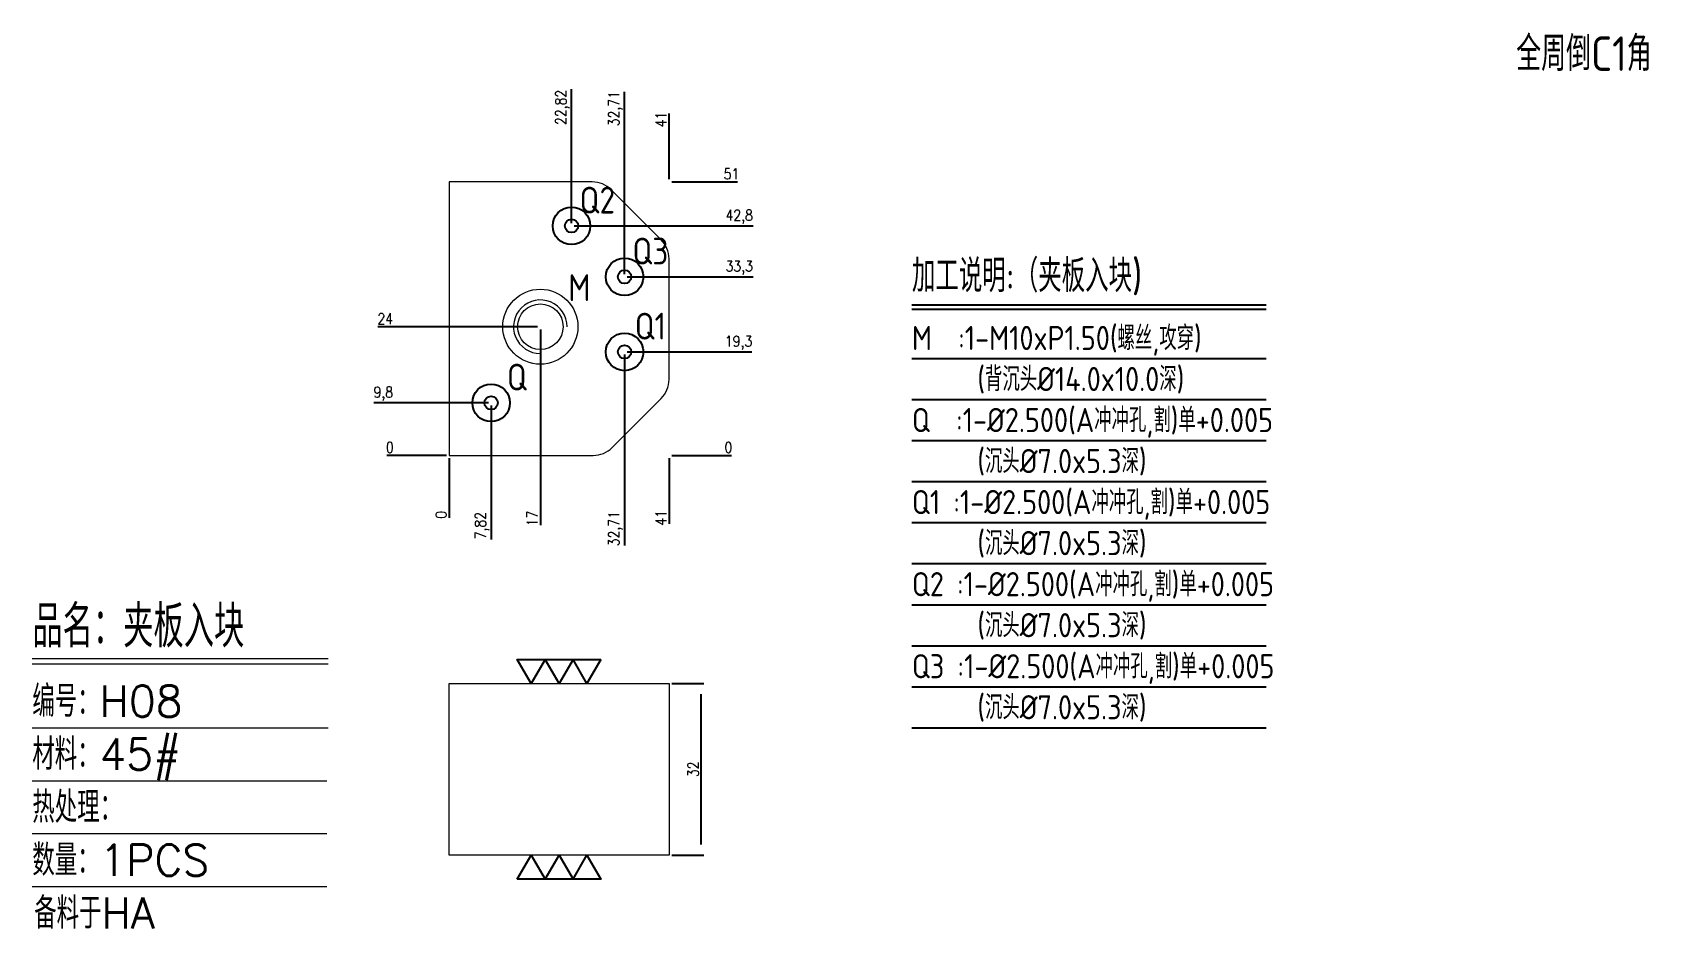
# Model space of a CAD drawing. Header units: millimetres. Extents: x 96013 to 96314, y 14692 to 14859.
import ezdxf
from ezdxf.enums import TextEntityAlignment as Align

# ---------------------------------------------------------------- set-up
doc = ezdxf.new("R2010")
doc.units = ezdxf.units.MM
doc.linetypes.add('DASHED', pattern=[0])
for name, color, linetype in [('DIM', 4, 'Continuous'), ('PH_P', 2, 'Continuous'), ('TEXT', 4, 'Continuous')]:
    doc.layers.add(name, color=color, linetype=linetype)
doc.styles.add('chinesef_fs', font='simplex.shx', dxfattribs={"bigfont": 'gbcbig.shx'})
doc.styles.add('gbenor', font='gbenor.shx', dxfattribs={"bigfont": 'gbcbig.shx'})
doc.styles.get("Standard").update_dxf_attribs({"font": 'txt.shx', "width": 0.85, "bigfont": 'ctxt.shx'})
doc.dimstyles.new('T-2-WX', dxfattribs={"dimtxt": 2, "dimasz": 2, "dimexe": 0.5, "dimexo": 0.5, "dimgap": 0.5, "dimtad": 1, "dimtxsty": 'Standard', "dimblk": 'OPEN30', "dimcen": 0, "dimazin": 3, "dimtfac": 1, "dimtmove": 0, "dimatfit": 3, "dimldrblk": 'OPEN30', "dimlwd": -1, "dimlwe": -1})

# ---------------------------------------------------------------- blocks, each defined once
blk = doc.blocks.new('*D7579')
at = {"layer": 'Defpoints', "color": 0}
for p in [(96131.65, 14737.66), (96137.65, 14737.66), (96131.65, 14705.66)]:
    blk.add_point(p, dxfattribs=at)
at = {"layer": 'DIM', "color": 0}
for p, q in [((96132.15, 14737.66), (96138.15, 14737.66)), ((96137.65, 14707.66), (96137.65, 14735.66)), ((96132.15, 14705.66), (96138.15, 14705.66))]:
    blk.add_line(p, q, dxfattribs=at)
at = {"layer": 'DIM', "color": 0, "insert": (96136.15, 14721.66), "char_height": 2, "attachment_point": 5, "rotation": 90}
blk.add_mtext('32', dxfattribs=at)
blk = doc.blocks.new('_Open30')
blk = doc.blocks.new('*D7580')
at = {"layer": 'Defpoints', "color": 0}
for p in [(96090.65, 14780.18), (96131.65, 14780.18), (96141.65, 14780.18)]:
    blk.add_point(p, dxfattribs=at)
at = {"layer": 'DIM', "color": 0}
blk.add_line((96132.15, 14780.18), (96143.28, 14780.18), dxfattribs=at)
at = {"layer": 'DIM', "color": 0, "insert": (96142.72, 14781.68), "char_height": 2, "attachment_point": 5}
blk.add_mtext('0', dxfattribs=at)
blk = doc.blocks.new('*D7581')
at = {"layer": 'Defpoints', "color": 0}
for p in [(96123.36, 14799.48), (96141.65, 14799.48), (96090.65, 14780.18)]:
    blk.add_point(p, dxfattribs=at)
at = {"layer": 'DIM', "color": 0}
for p, q in [((96123.86, 14799.48), (96133.65, 14799.48)), ((96133.65, 14799.48), (96137.65, 14799.48)), ((96137.65, 14799.48), (96147.09, 14799.48))]:
    blk.add_line(p, q, dxfattribs=at)
at = {"layer": 'DIM', "color": 0, "insert": (96144.62, 14801.17), "char_height": 2, "attachment_point": 5}
blk.add_mtext('19,3', dxfattribs=at)
blk = doc.blocks.new('*D7582')
at = {"layer": 'Defpoints', "color": 0}
for p in [(96123.36, 14813.48), (96141.65, 14813.48), (96090.65, 14780.18)]:
    blk.add_point(p, dxfattribs=at)
at = {"layer": 'DIM', "color": 0}
for p, q in [((96123.86, 14813.48), (96133.65, 14813.48)), ((96133.65, 14813.48), (96137.65, 14813.48)), ((96137.65, 14813.48), (96147.33, 14813.48))]:
    blk.add_line(p, q, dxfattribs=at)
at = {"layer": 'DIM', "color": 0, "insert": (96144.74, 14815.17), "char_height": 2, "attachment_point": 5}
blk.add_mtext('33,3', dxfattribs=at)
blk = doc.blocks.new('*D7583')
at = {"layer": 'Defpoints', "color": 0}
for p in [(96113.47, 14822.98), (96141.65, 14822.98), (96090.65, 14780.18)]:
    blk.add_point(p, dxfattribs=at)
at = {"layer": 'DIM', "color": 0}
for p, q in [((96113.97, 14822.98), (96133.65, 14822.98)), ((96133.65, 14822.98), (96137.65, 14822.98)), ((96137.65, 14822.98), (96147.33, 14822.98))]:
    blk.add_line(p, q, dxfattribs=at)
at = {"layer": 'DIM', "color": 0, "insert": (96144.74, 14824.67), "char_height": 2, "attachment_point": 5}
blk.add_mtext('42,8', dxfattribs=at)
blk = doc.blocks.new('*D7584')
at = {"layer": 'Defpoints', "color": 0}
for p in [(96131.65, 14831.18), (96141.65, 14831.18), (96090.65, 14780.18)]:
    blk.add_point(p, dxfattribs=at)
at = {"layer": 'DIM', "color": 0}
for p, q in [((96132.15, 14831.18), (96135.65, 14831.18)), ((96135.65, 14831.18), (96137.65, 14831.18)), ((96137.65, 14831.18), (96144.42, 14831.18))]:
    blk.add_line(p, q, dxfattribs=at)
at = {"layer": 'DIM', "color": 0, "insert": (96143.28, 14832.68), "char_height": 2, "attachment_point": 5}
blk.add_mtext('51', dxfattribs=at)
blk = doc.blocks.new('*D7585')
at = {"layer": 'Defpoints', "color": 0}
for p in [(96080.65, 14780.18), (96090.65, 14780.18), (96090.65, 14780.18)]:
    blk.add_point(p, dxfattribs=at)
at = {"layer": 'DIM', "color": 0}
blk.add_line((96090.15, 14780.18), (96079.02, 14780.18), dxfattribs=at)
at = {"layer": 'DIM', "color": 0, "insert": (96079.58, 14781.68), "char_height": 2, "attachment_point": 5}
blk.add_mtext('0', dxfattribs=at)
blk = doc.blocks.new('*D7586')
at = {"layer": 'Defpoints', "color": 0}
for p in [(96080.65, 14789.98), (96098.47, 14789.98), (96090.65, 14780.18)]:
    blk.add_point(p, dxfattribs=at)
at = {"layer": 'DIM', "color": 0}
for p, q in [((96084.65, 14789.98), (96076.59, 14789.98)), ((96088.65, 14789.98), (96084.65, 14789.98)), ((96097.97, 14789.98), (96088.65, 14789.98))]:
    blk.add_line(p, q, dxfattribs=at)
at = {"layer": 'DIM', "color": 0, "insert": (96078.37, 14791.67), "char_height": 2, "attachment_point": 5}
blk.add_mtext('9,8', dxfattribs=at)
blk = doc.blocks.new('*D7587')
at = {"layer": 'Defpoints', "color": 0}
for p in [(96080.65, 14804.18), (96107.65, 14804.18), (96090.65, 14780.18)]:
    blk.add_point(p, dxfattribs=at)
at = {"layer": 'DIM', "color": 0}
for p, q in [((96084.65, 14804.18), (96077.32, 14804.18)), ((96088.65, 14804.18), (96084.65, 14804.18)), ((96107.15, 14804.18), (96088.65, 14804.18))]:
    blk.add_line(p, q, dxfattribs=at)
at = {"layer": 'DIM', "color": 0, "insert": (96078.73, 14805.68), "char_height": 2, "attachment_point": 5}
blk.add_mtext('24', dxfattribs=at)
blk = doc.blocks.new('*D7588')
at = {"layer": 'Defpoints', "color": 0}
for p in [(96090.65, 14780.18), (96131.65, 14780.18), (96131.65, 14770.18)]:
    blk.add_point(p, dxfattribs=at)
at = {"layer": 'DIM', "color": 0}
for p, q in [((96131.65, 14779.68), (96131.65, 14776.18)), ((96131.65, 14776.18), (96131.65, 14774.18)), ((96131.65, 14774.18), (96131.65, 14767.41))]:
    blk.add_line(p, q, dxfattribs=at)
at = {"layer": 'DIM', "color": 0, "insert": (96130.15, 14768.54), "char_height": 2, "attachment_point": 5, "rotation": 90}
blk.add_mtext('41', dxfattribs=at)
blk = doc.blocks.new('*D7589')
at = {"layer": 'Defpoints', "color": 0}
for p in [(96123.36, 14799.48), (96090.65, 14780.18), (96123.36, 14770.18)]:
    blk.add_point(p, dxfattribs=at)
at = {"layer": 'DIM', "color": 0}
for p, q in [((96123.36, 14798.98), (96123.36, 14778.18)), ((96123.36, 14778.18), (96123.36, 14774.18)), ((96123.36, 14774.18), (96123.36, 14763.36))]:
    blk.add_line(p, q, dxfattribs=at)
at = {"layer": 'DIM', "color": 0, "insert": (96121.67, 14766.52), "char_height": 2, "attachment_point": 5, "rotation": 90}
blk.add_mtext('32,71', dxfattribs=at)
blk = doc.blocks.new('*D7590')
at = {"layer": 'Defpoints', "color": 0}
for p in [(96107.65, 14804.18), (96090.65, 14780.18), (96107.65, 14770.18)]:
    blk.add_point(p, dxfattribs=at)
at = {"layer": 'DIM', "color": 0}
blk.add_line((96107.65, 14803.68), (96107.65, 14767.17), dxfattribs=at)
at = {"layer": 'DIM', "color": 0, "insert": (96106.15, 14768.42), "char_height": 2, "attachment_point": 5, "rotation": 90}
blk.add_mtext('17', dxfattribs=at)
blk = doc.blocks.new('*D7591')
at = {"layer": 'Defpoints', "color": 0}
for p in [(96098.47, 14789.98), (96090.65, 14780.18), (96098.47, 14770.18)]:
    blk.add_point(p, dxfattribs=at)
at = {"layer": 'DIM', "color": 0}
for p, q in [((96098.47, 14789.48), (96098.47, 14778.18)), ((96098.47, 14778.18), (96098.47, 14774.18)), ((96098.47, 14774.18), (96098.47, 14764.5))]:
    blk.add_line(p, q, dxfattribs=at)
at = {"layer": 'DIM', "color": 0, "insert": (96096.78, 14767.09), "char_height": 2, "attachment_point": 5, "rotation": 90}
blk.add_mtext('7,82', dxfattribs=at)
blk = doc.blocks.new('*D7592')
at = {"layer": 'Defpoints', "color": 0}
for p in [(96090.65, 14780.18), (96090.65, 14780.18), (96090.65, 14770.18)]:
    blk.add_point(p, dxfattribs=at)
at = {"layer": 'DIM', "color": 0}
blk.add_line((96090.65, 14779.68), (96090.65, 14768.54), dxfattribs=at)
at = {"layer": 'DIM', "color": 0, "insert": (96089.15, 14769.11), "char_height": 2, "attachment_point": 5, "rotation": 90}
blk.add_mtext('0', dxfattribs=at)
blk = doc.blocks.new('*D7593')
at = {"layer": 'Defpoints', "color": 0}
for p in [(96131.65, 14841.18), (96131.65, 14831.18), (96090.65, 14780.18)]:
    blk.add_point(p, dxfattribs=at)
at = {"layer": 'DIM', "color": 0}
for p, q in [((96131.65, 14837.18), (96131.65, 14843.94)), ((96131.65, 14835.18), (96131.65, 14837.18)), ((96131.65, 14831.68), (96131.65, 14835.18))]:
    blk.add_line(p, q, dxfattribs=at)
at = {"layer": 'DIM', "color": 0, "insert": (96130.15, 14842.81), "char_height": 2, "attachment_point": 5, "rotation": 90}
blk.add_mtext('41', dxfattribs=at)
blk = doc.blocks.new('*D7594')
at = {"layer": 'Defpoints', "color": 0}
for p in [(96123.36, 14841.18), (96123.36, 14813.48), (96090.65, 14780.18)]:
    blk.add_point(p, dxfattribs=at)
at = {"layer": 'DIM', "color": 0}
for p, q in [((96123.36, 14837.18), (96123.36, 14847.99)), ((96123.36, 14833.18), (96123.36, 14837.18)), ((96123.36, 14813.98), (96123.36, 14833.18))]:
    blk.add_line(p, q, dxfattribs=at)
at = {"layer": 'DIM', "color": 0, "insert": (96121.67, 14844.83), "char_height": 2, "attachment_point": 5, "rotation": 90}
blk.add_mtext('32,71', dxfattribs=at)
blk = doc.blocks.new('*D7595')
at = {"layer": 'Defpoints', "color": 0}
for p in [(96113.47, 14841.18), (96113.47, 14822.98), (96090.65, 14780.18)]:
    blk.add_point(p, dxfattribs=at)
at = {"layer": 'DIM', "color": 0}
for p, q in [((96113.47, 14837.18), (96113.47, 14848.48)), ((96113.47, 14833.18), (96113.47, 14837.18)), ((96113.47, 14823.48), (96113.47, 14833.18))]:
    blk.add_line(p, q, dxfattribs=at)
at = {"layer": 'DIM', "color": 0, "insert": (96111.78, 14845.08), "char_height": 2, "attachment_point": 5, "rotation": 90}
blk.add_mtext('22,82', dxfattribs=at)

msp = doc.modelspace()

# ---------------------------------------------------------------- linework, layer by layer
at = {"layer": 'DIM', "color": 4, "linetype": 'Continuous', "lineweight": 13}
for p, q in [((96012.916, 14742.338), (96068.076, 14742.338)), ((96012.916, 14741.322), (96068.076, 14741.322)), ((96012.916, 14729.413), (96068.076, 14729.413)), ((96012.916, 14719.538), (96067.836, 14719.538)), ((96012.916, 14709.662), (96067.836, 14709.662)), ((96012.916, 14699.787), (96067.836, 14699.787))]:
    msp.add_line(p, q, dxfattribs=at)
at = {"layer": 'DIM', "color": 4}
for points in [[(96118.944, 14742.161), (96116.346, 14737.661), (96113.748, 14742.161), (96111.15, 14737.661), (96108.552, 14742.161), (96105.954, 14737.661), (96103.356, 14742.161), (96118.944, 14742.161)], [(96103.356, 14701.161), (96105.954, 14705.661), (96108.552, 14701.161), (96111.15, 14705.661), (96113.748, 14701.161), (96116.346, 14705.661), (96118.944, 14701.161), (96103.356, 14701.161)]]:
    msp.add_lwpolyline(points, close=True, dxfattribs=at)
at = {"layer": 'PH_P', "color": 2, "linetype": 'Continuous', "lineweight": 15}
msp.add_lwpolyline([(96090.65, 14780.177), (96117.508, 14780.177, 0.1989124), (96121.043, 14781.641), (96130.185, 14790.784, 0.1989124), (96131.65, 14794.319), (96131.65, 14816.863, 0.1989124), (96130.185, 14820.399), (96120.872, 14829.713, 0.1989124), (96117.336, 14831.177), (96090.65, 14831.177)], format="xyb", close=True, dxfattribs=at)
at = {"layer": 'PH_P', "lineweight": 18}
msp.add_lwpolyline([(96112.65, 14804.177, 2.4142136), (96107.65, 14799.177)], format="xyb", dxfattribs=at)
at = {"layer": 'PH_P', "color": 2, "linetype": 'Continuous', "lineweight": 15}
msp.add_lwpolyline([(96090.65, 14737.661), (96131.65, 14737.661), (96131.65, 14705.661), (96090.65, 14705.661)], close=True, dxfattribs=at)
at = {"layer": 'PH_P'}
for centre in [(96113.47, 14822.977), (96123.36, 14813.477), (96123.36, 14799.477), (96098.47, 14789.977)]:
    msp.add_circle(centre, 3.5, dxfattribs=at)
at = {"layer": 'PH_P', "color": 1}
for centre in [(96113.47, 14822.977), (96123.36, 14813.477), (96123.36, 14799.477), (96098.47, 14789.977)]:
    msp.add_circle(centre, 1.25, dxfattribs=at)
at = {"layer": 'PH_P', "linetype": 'DASHED', "lineweight": 18, "ltscale": 2}
msp.add_circle((96107.65, 14804.177), 7, dxfattribs=at)
at = {"layer": 'PH_P', "lineweight": 18}
msp.add_circle((96107.65, 14804.177), 4.25, dxfattribs=at)
at = {"layer": 'TEXT', "color": 3}
for p, q in [((96176.94, 14808.265), (96242.974, 14808.265)), ((96176.94, 14807.478), (96242.974, 14807.478)), ((96176.94, 14798.253), (96242.974, 14798.253)), ((96176.94, 14790.603), (96242.974, 14790.603)), ((96176.94, 14782.953), (96242.974, 14782.953)), ((96176.94, 14775.303), (96242.974, 14775.303)), ((96176.94, 14767.653), (96242.974, 14767.653)), ((96176.94, 14760.003), (96242.974, 14760.003)), ((96176.94, 14752.353), (96242.974, 14752.353)), ((96176.94, 14744.703), (96242.974, 14744.703)), ((96176.94, 14737.053), (96242.974, 14737.053)), ((96176.94, 14729.403), (96242.974, 14729.403))]:
    msp.add_line(p, q, dxfattribs=at)

# ---------------------------------------------------------------- texts
at = {"layer": 'DIM', "color": 3, "linetype": 'Continuous', "lineweight": 13, "style": 'chinesef_fs'}
for s, height, p in [('品名：夹板入块', 7.8423, (96012.916, 14744.371)), ('编号：H08', 5.8091, (96012.916, 14731.446)), ('材料：45#', 5.8091, (96012.916, 14721.571)), ('热处理：', 5.8091, (96012.916, 14711.695)), ('数量：1PCS', 5.8091, (96012.916, 14701.82)), ('备料于HA', 5.8091, (96013.269, 14691.945))]:
    msp.add_text(s, height=height, dxfattribs=at).set_placement(p)
at = {"layer": 'TEXT', "color": 4, "lineweight": 18, "style": 'gbenor'}
msp.add_text('全周倒C1角', height=6.4521, dxfattribs=at).set_placement((96289.634, 14851.856))
at = {"layer": 'TEXT', "style": 'gbenor'}
for s, p in [('Q2', (96118.278, 14827.785)), ('Q3', (96128.168, 14818.285)), ('M', (96114.933, 14811.46)), ('Q1', (96128.168, 14804.285)), ('Q', (96103.278, 14794.785))]:
    msp.add_text(s, height=5, dxfattribs=at).set_placement(p, align=Align.MIDDLE_CENTER)
at = {"layer": 'TEXT', "color": 4, "style": 'gbenor'}
for s, height, p in [('加工说明:（夹板入块)', 6.075, (96176.94, 14810.628)), ('M  :1-M10xP1.50(螺丝,攻穿)', 4.5, (96176.94, 14799.828)), ('     (背沉头%%c14.0x10.0深)', 4.5, (96176.94, 14792.178)), ('     (沉头%%c7.0x5.3深)', 4.5, (96176.94, 14776.878)), ('     (沉头%%c7.0x5.3深)', 4.5, (96176.94, 14761.578)), ('     (沉头%%c7.0x5.3深)', 4.5, (96176.94, 14746.278)), ('     (沉头%%c7.0x5.3深)', 4.5, (96176.94, 14730.978))]:
    msp.add_text(s, height=height, dxfattribs=at).set_placement(p)
at = {"layer": 'TEXT', "color": 1, "style": 'gbenor'}
for s, p in [('Q  :1-%%c2.500(A冲冲孔,割)单+0.005', (96176.94, 14784.528)), ('Q1 :1-%%c2.500(A冲冲孔,割)单+0.005', (96176.94, 14769.228)), ('Q2 :1-%%c2.500(A冲冲孔,割)单+0.005', (96176.94, 14753.928)), ('Q3 :1-%%c2.500(A冲冲孔,割)单+0.005', (96176.94, 14738.628))]:
    msp.add_text(s, height=4.5, dxfattribs=at).set_placement(p)

# ---------------------------------------------------------------- dimensions: what is measured, and where the dimension line sits
at = {"layer": 'DIM'}
for feature_location, offset, dtype, origin, picture, middle in [((96113.47, 14822.977), (0, 18.2), 1, (96090.65, 14780.177), '*D7595', (96111.779, 14845.077)), ((96123.36, 14813.477), (0, 27.7), 1, (96090.65, 14780.177), '*D7594', (96121.669, 14844.834)), ((96131.65, 14831.177), (0, 10), 1, (96090.65, 14780.177), '*D7593', (96130.15, 14842.81)), ((96131.65, 14831.177), (10, 0), 0, (96090.65, 14780.177), '*D7584', (96143.283, 14832.677)), ((96113.47, 14822.977), (28.18, 0), 0, (96090.65, 14780.177), '*D7583', (96144.74, 14824.667)), ((96123.36, 14813.477), (18.29, 0), 0, (96090.65, 14780.177), '*D7582', (96144.74, 14815.167)), ((96107.65, 14804.177), (-27, 0), 0, (96090.65, 14780.177), '*D7587', (96078.733, 14805.677)), ((96107.65, 14804.177), (0, -34), 1, (96090.65, 14780.177), '*D7590', (96106.15, 14768.422)), ((96123.36, 14799.477), (18.29, 0), 0, (96090.65, 14780.177), '*D7581', (96144.619, 14801.167)), ((96123.36, 14799.477), (0, -29.3), 1, (96090.65, 14780.177), '*D7589', (96121.669, 14766.52)), ((96098.47, 14789.977), (-17.82, 0), 0, (96090.65, 14780.177), '*D7586', (96078.369, 14791.667)), ((96098.47, 14789.977), (0, -19.8), 1, (96090.65, 14780.177), '*D7591', (96096.779, 14767.087)), ((96090.649767111, 14780.177010084), (-10, 0), 0, (96090.649767111, 14780.177010084), '*D7585', (96079.583100445, 14781.677010084)), ((96131.649767121, 14780.177010084), (10, 0), 0, (96090.649767111, 14780.177010084), '*D7580', (96142.716433788, 14781.677010084)), ((96090.649767111, 14780.177010084), (0, -10), 1, (96090.649767111, 14780.177010084), '*D7592', (96089.149767111, 14769.110343418)), ((96131.65, 14780.177), (0, -10), 1, (96090.65, 14780.177), '*D7588', (96130.15, 14768.544))]:
    dim = msp.add_ordinate_dim(feature_location=feature_location, offset=offset, dtype=dtype, origin=origin, dimstyle='T-2-WX', dxfattribs=at)
    dim.commit()
    dim.dimension.update_dxf_attribs({"geometry": picture, "text_midpoint": middle})
at = {"layer": 'DIM', "color": 2}
dim = msp.add_linear_dim(base=(96137.65, 14737.661), p1=(96131.65, 14705.661), p2=(96131.65, 14737.661), angle=90, dimstyle='T-2-WX', dxfattribs=at)
dim.commit()
dim.dimension.update_dxf_attribs({"geometry": '*D7579', "text_midpoint": (96136.15, 14721.661)})

doc.saveas('drawing.dxf')
